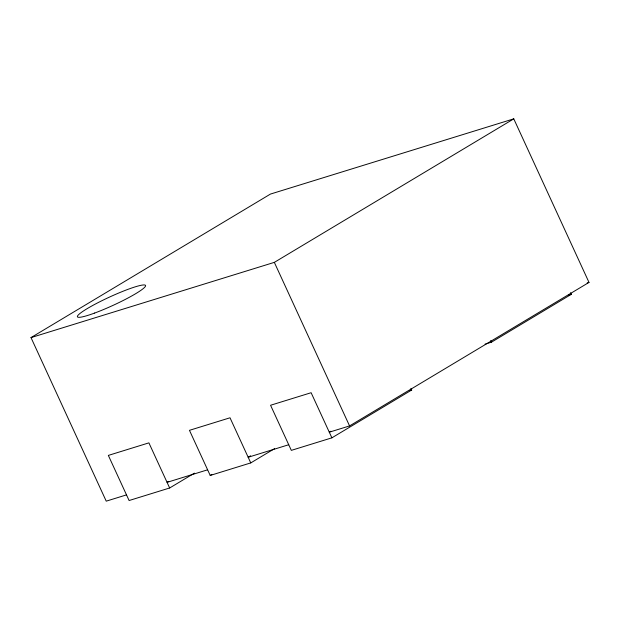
<?xml version="1.0" encoding="UTF-8"?>
<svg xmlns="http://www.w3.org/2000/svg" width="620" height="620" viewBox="0 0 620 620"><rect width="100%" height="100%" fill="white"/><g stroke="black" fill="none" stroke-linecap="round" stroke-linejoin="round"><path stroke-width="0.93" d="M126.503 494.884L106.229 501.154L31 337.598L270.436 194.076L513.771 118.846L589 282.402L349.564 425.925L329.282 432.194L330.933 431.21M31 337.598L274.335 262.369L513.771 118.846M168.71 481.353L167.059 482.344L207.615 469.805M169.655 487.986L148.901 442.866L108.345 455.406L129.1 500.526L169.655 487.986L194.424 473.137M274.629 448.609L250.767 462.907L230.012 417.787L189.457 430.327L210.211 475.447L211.854 474.463M250.643 455.793L248.171 457.265L288.726 444.734M331.878 437.836L311.124 392.716L270.568 405.255L291.322 450.368L331.878 437.836L411.696 389.996L410.952 388.384M485.049 344.147L491.505 342.155L571.314 294.314L570.578 292.702M587.156 282.976L589 282.402M568.548 295.167L571.314 294.314M409.851 390.561L411.696 389.996M210.211 475.447L250.767 462.907M490.761 340.543L491.505 342.155M274.335 262.369L349.564 425.925M94.635 313.053A37.518 4.511 -24.7 0 0 145.599 285.673A37.518 4.511 -24.7 0 0 94.155 304.691A37.518 4.511 -24.7 0 0 94.635 313.053"/></g></svg>
